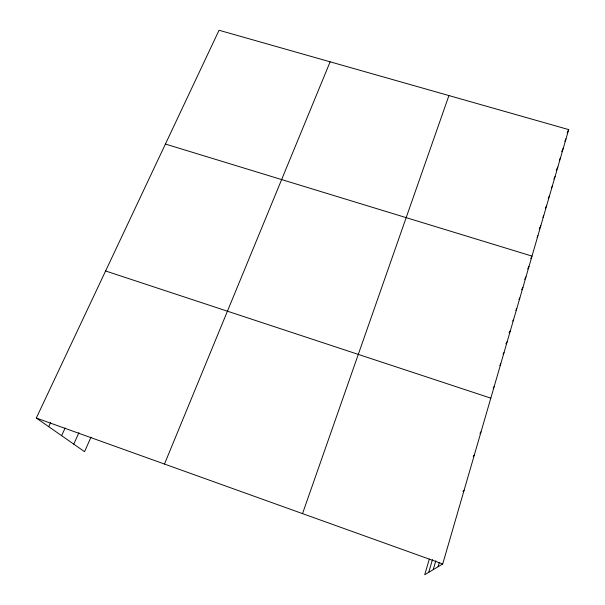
<?xml version="1.0" encoding="UTF-8"?>
<svg xmlns="http://www.w3.org/2000/svg" width="605" height="605" viewBox="0 0 605 605"><rect width="100%" height="100%" fill="white"/><g stroke="black" fill="none" stroke-linecap="round" stroke-linejoin="round"><path stroke-width="0.91" d="M429.353 559.043L424.71 574.75L442.731 563.958L568.692 129.599L219.048 30.25L36.308 418.025L84.549 451.67L91.052 437.082M438.058 566.756L439.313 562.453M428.711 572.353L432.469 559.58M433.225 569.653L435.819 560.812M302.53 513.615L448.925 95.567M164.477 464.05L330.133 61.816M73.749 444.138L78.93 432.673M61.619 435.676L65.136 427.985M48.718 426.676L50.631 422.562M567.127 132.949L568.692 129.599M564.851 141.313L566.015 138.832M561.697 151.56L563.315 148.149M559.391 160.06L560.585 157.55M556.252 170.323L557.84 167.025M553.885 179.012L555.065 176.577M551.457 187.898L552.274 186.219M548.236 198.41L549.453 195.944M545.4 208.173L546.61 205.753M542.904 217.316L543.736 215.645M539.184 228.894L540.847 225.627M537.104 237.296L537.928 235.693M530.736 258.524L532.007 256.104L165.415 144.05M527.673 268.945L529.012 266.442M524.664 279.313L525.979 276.878M521.631 289.78L522.932 287.405M518.939 299.664L519.846 298.023M515.846 310.335L516.738 308.747M512.715 321.104L513.607 319.561M509.039 332.871L510.439 330.481M505.863 343.814L507.247 341.492M503.05 354.212L504.018 352.617M499.806 365.375L500.766 363.839M493.166 388.13L494.164 386.603M479.931 433.377L481.036 431.887M473.193 456.359L474.358 454.899M462.901 491.54L464.111 490.231M105.603 270.979L490.814 398.143M36.308 418.025L442.731 563.958"/></g></svg>
